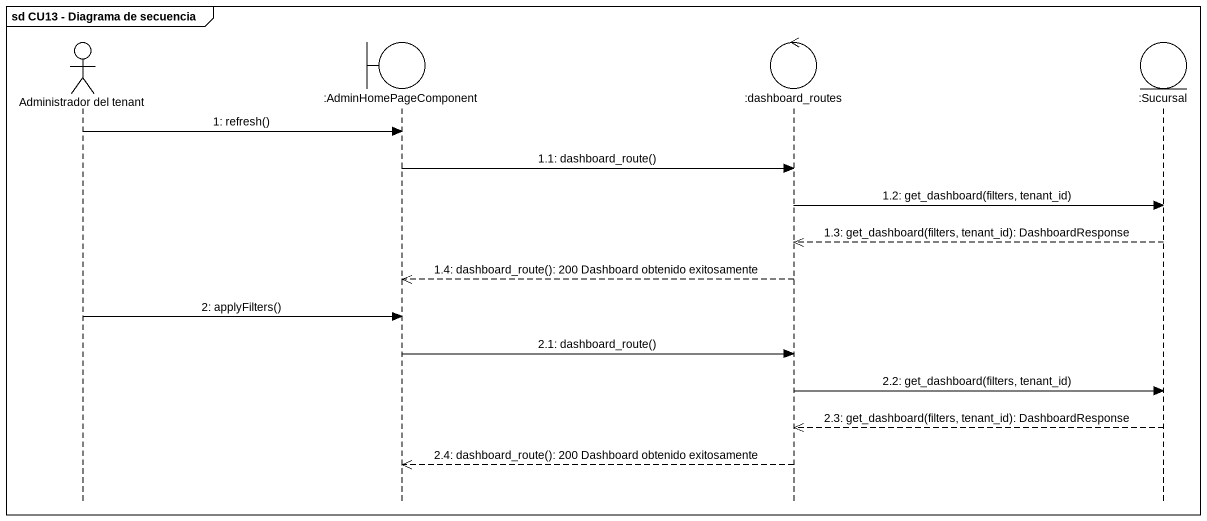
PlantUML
@startuml
mainframe sd CU13 - Diagrama de secuencia
hide footbox
actor "Administrador del tenant" as Administrador_del_tenant
boundary ":AdminHomePageComponent" as AdminHomePageComponent
control ":dashboard_routes" as dashboard_routes
entity ":Sucursal" as Sucursal

Administrador_del_tenant -> AdminHomePageComponent : 1: refresh()
AdminHomePageComponent -> dashboard_routes : 1.1: dashboard_route()
dashboard_routes -> Sucursal : 1.2: get_dashboard(filters, tenant_id)
Sucursal -->> dashboard_routes : 1.3: get_dashboard(filters, tenant_id): DashboardResponse
dashboard_routes -->> AdminHomePageComponent : 1.4: dashboard_route(): 200 Dashboard obtenido exitosamente
Administrador_del_tenant -> AdminHomePageComponent : 2: applyFilters()
AdminHomePageComponent -> dashboard_routes : 2.1: dashboard_route()
dashboard_routes -> Sucursal : 2.2: get_dashboard(filters, tenant_id)
Sucursal -->> dashboard_routes : 2.3: get_dashboard(filters, tenant_id): DashboardResponse
dashboard_routes -->> AdminHomePageComponent : 2.4: dashboard_route(): 200 Dashboard obtenido exitosamente
@enduml
